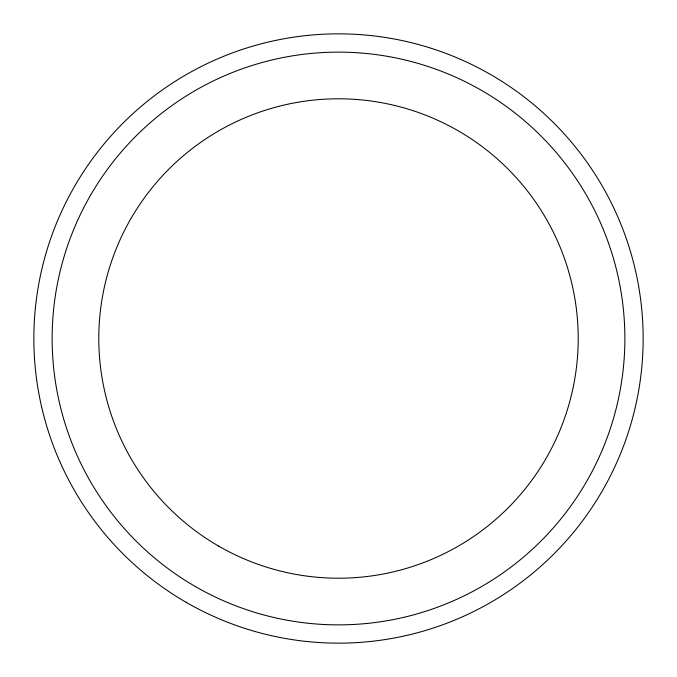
<?xml version="1.0" encoding="UTF-8"?>
<svg xmlns="http://www.w3.org/2000/svg" width="677" height="677" viewBox="0 0 677 677"><rect width="100%" height="100%" fill="white"/><g stroke="black" fill="none" stroke-linecap="round" stroke-linejoin="round"><path stroke-width="1.02" d="M186.175 602.335A304.65 304.65 0 0 0 643.15 338.5A304.65 304.65 0 0 0 186.175 74.665A304.65 304.65 0 0 0 186.175 602.335M218.646 546.094A239.709 239.709 0 0 0 578.209 338.5A239.709 239.709 0 0 0 218.646 130.906A239.709 239.709 0 0 0 218.646 546.094M195.315 586.502A286.371 286.371 0 0 0 624.871 338.5A286.371 286.371 0 0 0 195.315 90.498A286.371 286.371 0 0 0 195.315 586.502"/></g></svg>
